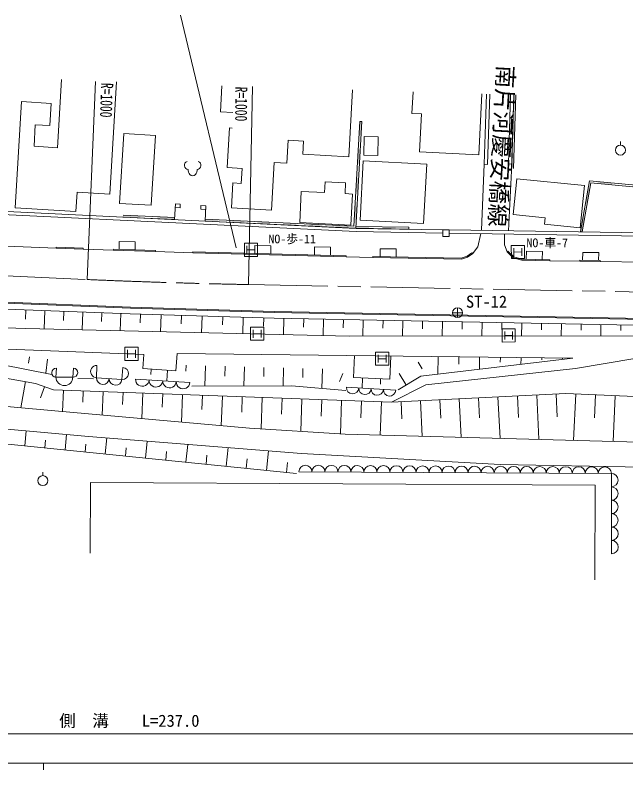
# Model space of a CAD drawing. Units: millimetres, scale not verified. Extents: x 40000 to 680000, y 20000 to 380000.
# Drawn here: x 163719 to 256184, y 204000 to 318230 of the extents above; entities that cross this region are included whole.
import ezdxf
from ezdxf.enums import TextEntityAlignment as Align

# ---------------------------------------------------------------- set-up
doc = ezdxf.new("R2010")
doc.units = ezdxf.units.MM
doc.header["$LTSCALE"] = 1000
doc.linetypes.add('CHAIN', pattern=[18.5, 12, -1.5, 3.5, -1.5])
for name, color, linetype, lineweight in [('M-BGD', 7, 'Continuous', 13), ('M-BMK', 2, 'CHAIN', 13), ('M-BMK-SRVR', 3, 'Continuous', 13), ('M-STR-HTXT', 7, 'Continuous', 13), ('M-STR-STRC', 7, 'Continuous', 13), ('M-TTL-BAND', 7, 'Continuous', 13)]:
    doc.layers.add(name, color=color, linetype=linetype, lineweight=lineweight)
doc.layers.add('M-BGD-HTXT', color=7, linetype='Continuous')
doc.styles.add('ＭＳ ゴシック', font='')
doc.styles.get('ＭＳ ゴシック').set_extended_font_data('MS Gothic')

msp = doc.modelspace()

# ---------------------------------------------------------------- hatches: boundary and pattern name
at = {"layer": 'M-BGD'}
for points in [[(239236, 306153), (239162, 303926), (239462, 303916), (239536, 306143)], [(216105, 300007), (216228, 302136), (215928, 302153), (215806, 300025)], [(239088, 301699), (239014, 299473), (239314, 299463), (239388, 301689)], [(215860, 295751), (215982, 297879), (215683, 297897), (215560, 295768)], [(238940, 297246), (238866, 295019), (239166, 295009), (239240, 297236)], [(215615, 291495), (215737, 293623), (215438, 293640), (215315, 291512)], [(254141, 292840), (251904, 293047), (251877, 292748), (254113, 292541)], [(250421, 291881), (250043, 289750), (250338, 289698), (250717, 291828)], [(215369, 287238), (215492, 289367), (215192, 289384), (215070, 287256)], [(180043, 287661), (182650, 287535), (182665, 287835), (180057, 287961)], [(185257, 287410), (187865, 287284), (187879, 287584), (185272, 287709)], [(192486, 287061), (194458, 286966), (194472, 287265), (192500, 287361)], [(196429, 286871), (198401, 286775), (198415, 287075), (196444, 287170)], [(200373, 286680), (202344, 286585), (202359, 286885), (200387, 286980)], [(204316, 286490), (206288, 286395), (206302, 286694), (204330, 286790)], [(249665, 287619), (249286, 285489), (249582, 285436), (249960, 287567)], [(208259, 286300), (210231, 286205), (210246, 286504), (208274, 286599)], [(212203, 286109), (214174, 286014), (214189, 286314), (212217, 286409)], [(215296, 285960), (217299, 285928), (217304, 286228), (215300, 286260)], [(219302, 285896), (221305, 285864), (221310, 286164), (219307, 286196)]]:
    msp.add_hatch(color=256, dxfattribs=at).paths.add_polyline_path(points)

# ---------------------------------------------------------------- linework, layer by layer
for p, q in [((170132, 298154), (170762, 308480)), ((178038, 291153), (179074, 308121)), ((195031, 307518), (194814, 303595)), ((214239, 296779), (214797, 306907)), ((223799, 303355), (223965, 306624)), ((234726, 295651), (235076, 306281)), ((235225, 295634), (235576, 306266)), ((238397, 295696), (238737, 306168)), ((239236, 306152), (238867, 295019)), ((238897, 295680), (239236, 306152)), ((239536, 306143), (239167, 295009)), ((169203, 304861), (164711, 305135)), ((168999, 301509), (169203, 304861)), ((196670, 303493), (194814, 303595)), ((225237, 303282), (223799, 303355)), ((224946, 297559), (225237, 303282)), ((166583, 298371), (166783, 301645)), ((168999, 301509), (166783, 301645)), ((215014, 286274), (215928, 302152)), ((215296, 285960), (216228, 302135)), ((216228, 302135), (215928, 302152)), ((196158, 301163), (195827, 295153)), ((196579, 301140), (196158, 301163)), ((205054, 299297), (204863, 295840)), ((207379, 299169), (205054, 299297)), ((170132, 298154), (166583, 298371)), ((207268, 297164), (207379, 299169)), ((255354, 298563), (255354, 299083)), ((214239, 296779), (207268, 297164)), ((204863, 295840), (202948, 295945)), ((198074, 295029), (195827, 295153)), ((198074, 295029), (197949, 292767)), ((197949, 292767), (196692, 292836)), ((210558, 291365), (210639, 292991)), ((210639, 292991), (213761, 292836)), ((213761, 292836), (213680, 291211)), ((250649, 293162), (249287, 285488)), ((250896, 292838), (249582, 285436)), ((268843, 291480), (250649, 293162)), ((268487, 291212), (250896, 292838)), ((172927, 288497), (173107, 291454)), ((173107, 291454), (178038, 291153)), ((207037, 291539), (210558, 291365)), ((213680, 291211), (214798, 291155)), ((214798, 291155), (214565, 286441)), ((188689, 289071), (187951, 289106)), ((180057, 287961), (187880, 287583)), ((180043, 287661), (187865, 287283)), ((192486, 287060), (215296, 285960)), ((192501, 287360), (215014, 286274)), ((215296, 285960), (223308, 285832)), ((215301, 286260), (223313, 286132)), ((223308, 285832), (223313, 286132)), ((263746, 285196), (229428, 285735)), ((263748, 284696), (229430, 285235)), ((249287, 285488), (249582, 285436)), ((169927, 282969), (159907, 283355)), ((169927, 282969), (169932, 283119)), ((169927, 282969), (174037, 282810)), ((169932, 283119), (174043, 282959)), ((174043, 282959), (174037, 282810)), ((178586, 282640), (174037, 282810)), ((178586, 282640), (178591, 282790)), ((178586, 282640), (184966, 282430)), ((178591, 282790), (184971, 282580)), ((184971, 282580), (184966, 282430)), ((190619, 282256), (184966, 282430)), ((190619, 282256), (190623, 282406)), ((190619, 282256), (213826, 281668)), ((190623, 282406), (213830, 281818)), ((232968, 282109), (232885, 282233)), ((238301, 282507), (238198, 282398)), ((213830, 281818), (213826, 281668)), ((217860, 281542), (213826, 281668)), ((217863, 281692), (217860, 281542)), ((244648, 281057), (244652, 281207)), ((244648, 281057), (249196, 280975)), ((249198, 281125), (249196, 280975)), ((249198, 281125), (252277, 281072)), ((252274, 280923), (252277, 281072)), ((249196, 280975), (252274, 280923)), ((252274, 280923), (262271, 280758)), ((165367, 273601), (165314, 272203)), ((168236, 273493), (168131, 270734)), ((171104, 273384), (171053, 272024)), ((173973, 273275), (173871, 270596)), ((176842, 273166), (176791, 271846)), ((179710, 273057), (179611, 270457)), ((288542, 271752), (202947, 273394)), ((182700, 272956), (182661, 271670)), ((185811, 272862), (185734, 270309)), ((188922, 272768), (188883, 271501)), ((192032, 272673), (191956, 270159)), ((195143, 272579), (195106, 271332)), ((198254, 272485), (198179, 270009)), ((201365, 272391), (201328, 271162)), ((204420, 272315), (204373, 269859)), ((207420, 272258), (207396, 271022)), ((210419, 272200), (210371, 269714)), ((213418, 272143), (213394, 270892)), ((216417, 272085), (216370, 269622)), ((219417, 272028), (219394, 270827)), ((222416, 271970), (222371, 269631)), ((225415, 271913), (225393, 270774)), ((228414, 271855), (228372, 269640)), ((231414, 271798), (231393, 270721)), ((234413, 271740), (234373, 269649)), ((237412, 271683), (237393, 270668)), ((240412, 271625), (240374, 269658)), ((243411, 271568), (243393, 270615)), ((246410, 271510), (246375, 269667)), ((249409, 271453), (249392, 270562)), ((252409, 271395), (252376, 269676)), ((255408, 271338), (255392, 270509)), ((165881, 266496), (165762, 265535)), ((183054, 264750), (183196, 266851)), ((188059, 264411), (188235, 267016)), ((248146, 266290), (188235, 267016)), ((215074, 266691), (214929, 263367)), ((220580, 266624), (220428, 263127)), ((227770, 266537), (227738, 263896)), ((230905, 266499), (230891, 265382)), ((234040, 266461), (234018, 264633)), ((237175, 266423), (237166, 265712)), ((240309, 266385), (240297, 265369)), ((243444, 266347), (243441, 266042)), ((246579, 266309), (246577, 266106)), ((168640, 266153), (168377, 264036)), ((176067, 263359), (176105, 265213)), ((189593, 265234), (189569, 264343)), ((192544, 265157), (192463, 262097)), ((195495, 265079), (195456, 263591)), ((224759, 265699), (225356, 264693)), ((172564, 264813), (172456, 263449)), ((180043, 264920), (179900, 263101)), ((183054, 264750), (188059, 264411)), ((184305, 264665), (184249, 263837)), ((186808, 264496), (186697, 262859)), ((198446, 265001), (198369, 262110)), ((201397, 264923), (201360, 263520)), ((204348, 264845), (204276, 262123)), ((207298, 264767), (207262, 263377)), ((210249, 264689), (210172, 261742)), ((213327, 264008), (212837, 262785)), ((221872, 263985), (222864, 262313)), ((248551, 264748), (225881, 262297)), ((165299, 262764), (164596, 258812)), ((173201, 263254), (175608, 263194)), ((179900, 263101), (176067, 263359)), ((190172, 262652), (181958, 263142)), ((214929, 263367), (220428, 263127)), ((216304, 263307), (216237, 261760)), ((219053, 263187), (219019, 262392)), ((168175, 261996), (167552, 260300)), ((221335, 261455), (213877, 261902)), ((220678, 259633), (225881, 262297)), ((171029, 261446), (170912, 258247)), ((174038, 261336), (173976, 259657)), ((177047, 261226), (176918, 257709)), ((180056, 261116), (179989, 259278)), ((183065, 261006), (182925, 257170)), ((186074, 260896), (186001, 258898)), ((189083, 260786), (188931, 256631)), ((192092, 260677), (192013, 258519)), ((195101, 260567), (194938, 256092)), ((198110, 260457), (198025, 258140)), ((239751, 260577), (239912, 257342)), ((242686, 260722), (243017, 254028)), ((245620, 260867), (245791, 257408)), ((248579, 260875), (248276, 253886)), ((251561, 260746), (251411, 257275)), ((254544, 260617), (254245, 253724)), ((201119, 260347), (200946, 255603)), ((204128, 260237), (204040, 257828)), ((207137, 260127), (206959, 255235)), ((210146, 260017), (210056, 257534)), ((213155, 259907), (212971, 254866)), ((216164, 259798), (216072, 257279)), ((219173, 259688), (218991, 254679)), ((222145, 259705), (222272, 257146)), ((225080, 259851), (225344, 254507)), ((228014, 259996), (228152, 257211)), ((230948, 260141), (231235, 254347)), ((233883, 260286), (234032, 257277)), ((236817, 260432), (237126, 254188)), ((165181, 253048), (165411, 255313)), ((171279, 252429), (171516, 254760)), ((168230, 252739), (168347, 253888)), ((177377, 251810), (177624, 254238)), ((183475, 251191), (183735, 253753)), ((174328, 252120), (174448, 253301)), ((180426, 251501), (180553, 252748)), ((189573, 250573), (189847, 253268)), ((195671, 249954), (195958, 252784)), ((186524, 250882), (186658, 252196)), ((192622, 250263), (192762, 251645)), ((201769, 249335), (202070, 252299)), ((198720, 249644), (198867, 251093)), ((204818, 249025), (204972, 250541)), ((237134, 250230), (270115, 249631)), ((167917, 248538), (167917, 249058)), ((175119, 247506), (175059, 236825))]:
    msp.add_line(p, q, dxfattribs=at)
for points in [[(234391, 306302), (233924, 297103), (224946, 297559)], [(164711, 305135), (163729, 289058), (172927, 288497)], [(189749, 296075), (189549, 295975), (189399, 295825), (189349, 295625), (189349, 295425), (189399, 295225), (189550, 295025), (189700, 294925), (189900, 294875), (189900, 294725), (189950, 294475), (190050, 294275), (190150, 294125), (190350, 293975), (190600, 293925), (190850, 293975), (191050, 294126), (191150, 294276), (191250, 294476), (191300, 294726), (191300, 294876), (191500, 294926), (191650, 295026), (191799, 295226), (191849, 295426), (191849, 295626), (191799, 295826), (191649, 295976), (191449, 296076)], [(196692, 292836), (196483, 289052), (202550, 288718), (202948, 295945)], [(234326, 285658), (234726, 295651), (235225, 295634)], [(238397, 295696), (238897, 295680), (238435, 285594)], [(228487, 285250), (215339, 285457), (137552, 289211), (62779, 291560)], [(228485, 285750), (215355, 285957), (137572, 289710), (62801, 292059)], [(214565, 286441), (206804, 286824), (207037, 291539)], [(187865, 287283), (187977, 289663), (188715, 289628), (188689, 289071)], [(192568, 288801), (191831, 288836), (191857, 289393), (192595, 289358), (192486, 287060)], [(234223, 285160), (233782, 283169), (232968, 282109)], [(238198, 282398), (237805, 283459), (237820, 285103)], [(179449, 282762), (179472, 283971), (181899, 283925), (181875, 282682)], [(199992, 282168), (200015, 283377), (202442, 283331), (202419, 282122)], [(209033, 281939), (209056, 283148), (211483, 283102), (211460, 281893)], [(217863, 281692), (231260, 281454), (232137, 281728), (232885, 282233)], [(218963, 281673), (218986, 282881), (221413, 282835), (221390, 281627)], [(238198, 282398), (239142, 281502), (240417, 281149), (244648, 281057)], [(238301, 282507), (239218, 281637), (240439, 281299), (244652, 281207)], [(241091, 281284), (241114, 282493), (243541, 282447), (243518, 281238)], [(249617, 281118), (249640, 282327), (252066, 282281), (252044, 281072)], [(217860, 281542), (231282, 281303), (232203, 281592), (232968, 282109)], [(305950, 269689), (305178, 270432), (304404, 270785), (288537, 271602), (202943, 273244), (181175, 273902), (161101, 274664), (96667, 277380), (62227, 278832)], [(202947, 273394), (181180, 274052), (161107, 274814), (96674, 277530), (62233, 278982)], [(304358, 269886), (288505, 270703), (202921, 272344), (181144, 273003), (161065, 273765), (96630, 276481), (62187, 277933)], [(294384, 269682), (258168, 269684), (214324, 269619), (165369, 270801), (140750, 271611), (90245, 275396), (62139, 276812)], [(183196, 266851), (142017, 268495), (153629, 266937), (169304, 263853)], [(61579, 263917), (70280, 264267), (93316, 264089), (106990, 266207), (125985, 267704), (142382, 266838), (166827, 262492), (169524, 261501), (220678, 259633), (247087, 260940), (288844, 259130), (300493, 256151), (302637, 252900)], [(221696, 261506), (225148, 263593), (248146, 266290)], [(248551, 264748), (257514, 266263), (294451, 266582)], [(172456, 263449), (169909, 263439), (169968, 264796)], [(260012, 253568), (213676, 254823), (199198, 255710), (169751, 258351), (139990, 261011), (125492, 261646), (115169, 261373), (107727, 261071), (91698, 261054), (75246, 261787)], [(190454, 262092), (205554, 262126), (213795, 261440)], [(77421, 258487), (91315, 257437), (102201, 257302), (130705, 257913), (141775, 257455), (174829, 254460), (207054, 251904), (237134, 250230)], [(206343, 248871), (139265, 255678), (119137, 255978), (92924, 255799), (76677, 256932), (61251, 256377)], [(254016, 236707), (253980, 248864), (206669, 249132)], [(175119, 247506), (251546, 247073), (251465, 232781)]]:
    msp.add_lwpolyline(points, dxfattribs=at)
for points in [[(184988, 300014), (184332, 289441), (179528, 289739), (180183, 300312)], [(216544, 299832), (216492, 297028), (218638, 296989), (218690, 299792)], [(216423, 296198), (215938, 287219), (225554, 286700), (226039, 295679)], [(249908, 292438), (249265, 286044), (243871, 286572), (243970, 287556), (239118, 288032), (239660, 293442)], [(229428, 285753), (229432, 284709), (228488, 284706), (228485, 285750)]]:
    msp.add_lwpolyline(points, close=True, dxfattribs=at)
for centre in [(255355, 297803), (167917, 247778)]:
    msp.add_circle(centre, 760, dxfattribs=at)
for centre, radius, start, end in [((176086, 264286), 927, 88.82465, 268.82465), ((169939, 264118), 679, 87.5442, 267.5442), ((172510, 264131), 684, 265.50687, 85.50687), ((179972, 264010), 912, 265.50687, 85.50687), ((171183, 263444), 1274, 180.22038, 0.22038), ((177025, 263294), 961, 176.14702, 356.14702), ((178942, 263165), 961, 176.14702, 356.14702), ((182985, 263080), 1028, 176.59061, 356.59061), ((185038, 262958), 1028, 176.59061, 356.59061), ((187092, 262836), 1028, 176.59061, 356.59061), ((189145, 262713), 1028, 176.59061, 356.59061), ((214809, 261846), 934, 176.57692, 356.57692), ((216674, 261734), 934, 176.57692, 356.57692), ((218538, 261623), 934, 176.57692, 356.57692), ((220403, 261511), 934, 176.57692, 356.57692), ((207655, 249127), 986, 359.67531, 179.67531), ((209626, 249116), 986, 359.67531, 179.67531), ((211598, 249104), 986, 359.67531, 179.67531), ((213569, 249093), 986, 359.67531, 179.67531), ((215540, 249082), 986, 359.67531, 179.67531), ((217511, 249071), 986, 359.67531, 179.67531), ((219483, 249060), 986, 359.67531, 179.67531), ((221454, 249049), 986, 359.67531, 179.67531), ((223425, 249037), 986, 359.67531, 179.67531), ((225396, 249026), 986, 359.67531, 179.67531), ((227368, 249015), 986, 359.67531, 179.67531), ((229339, 249004), 986, 359.67531, 179.67531), ((231310, 248993), 986, 359.67531, 179.67531), ((233282, 248981), 986, 359.67531, 179.67531), ((235253, 248970), 986, 359.67531, 179.67531), ((237224, 248959), 986, 359.67531, 179.67531), ((239195, 248948), 986, 359.67531, 179.67531), ((241167, 248937), 986, 359.67531, 179.67531), ((243138, 248926), 986, 359.67531, 179.67531), ((245109, 248914), 986, 359.67531, 179.67531), ((247081, 248903), 986, 359.67531, 179.67531), ((249052, 248892), 986, 359.67531, 179.67531), ((251023, 248881), 986, 359.67531, 179.67531), ((252994, 248870), 986, 359.67531, 179.67531), ((253983, 247851), 1013, 270.17065, 90.17065), ((253989, 245825), 1013, 270.17065, 90.17065), ((253995, 243799), 1013, 270.17065, 90.17065), ((254001, 241773), 1013, 270.17065, 90.17065), ((254007, 239746), 1013, 270.17065, 90.17065), ((254013, 237720), 1013, 270.17065, 90.17065)]:
    msp.add_arc(centre, radius, start, end, dxfattribs=at)
at = {"layer": 'M-BMK'}
for p, q in [((162317, 278746), (174612, 278212)), ((199077, 277449), (271318, 276081))]:
    msp.add_line(p, q, dxfattribs=at)
msp.add_arc((218009, 1277270), 1000000, 267.51276, 268.91522, dxfattribs=at)
at = {"layer": 'M-BMK-SRVR'}
for p, q in [((229948, 273190), (231448, 273193)), ((230696, 273942), (230700, 272442))]:
    msp.add_line(p, q, dxfattribs=at)
msp.add_circle((230698, 273192), 750, dxfattribs=at)
at = {"layer": 'M-STR-HTXT'}
for p, q in [((174611, 278212), (175913, 308184)), ((199644, 307444), (199076, 277450)), ((60241, 209476), (305099, 209476))]:
    msp.add_line(p, q, dxfattribs=at)
at = {"layer": 'M-STR-STRC'}
for p, q in [((188736, 318230), (197195, 283013)), ((198824, 283317), (198825, 282117)), ((200024, 283318), (200025, 282118)), ((198824, 282717), (200024, 282718)), ((239239, 282975), (239242, 281775)), ((239241, 282375), (240441, 282378)), ((240439, 282978), (240442, 281778)), ((199776, 270611), (199779, 269411)), ((199777, 270011), (200977, 270014)), ((200976, 270614), (200979, 269414)), ((237832, 270356), (237834, 269156)), ((237833, 269756), (239033, 269758)), ((239032, 270358), (239034, 269158)), ((180742, 267557), (180745, 266357)), ((181942, 267560), (181945, 266360)), ((180743, 266957), (181943, 266960)), ((218674, 266830), (218676, 265630)), ((218675, 266230), (219875, 266232)), ((219874, 266832), (219876, 265632))]:
    msp.add_line(p, q, dxfattribs=at)
for points in [[(198425, 281717), (198424, 283717), (200424, 283718), (200425, 281718)], [(238843, 281374), (238838, 283374), (240838, 283379), (240843, 281379)], [(199380, 269010), (199374, 271010), (201374, 271015), (201380, 269015)], [(237435, 268755), (237432, 270755), (239432, 270759), (239435, 268759)], [(180346, 265956), (180341, 267956), (182341, 267961), (182346, 265961)], [(218277, 265229), (218273, 267229), (220273, 267233), (220277, 265233)]]:
    msp.add_lwpolyline(points, close=True, dxfattribs=at)
at = {"layer": 'M-TTL-BAND'}
for p, q in [((40000, 205000), (579000, 205000)), ((168000, 205000), (168000, 204000))]:
    msp.add_line(p, q, dxfattribs=at)

# ---------------------------------------------------------------- texts
at = {"layer": 'M-BGD-HTXT', "style": 'ＭＳ ゴシック'}
msp.add_text('南片河慶安橋線', height=2566, rotation=266.91, dxfattribs=at).set_placement((236000, 310745), align=Align.BOTTOM_LEFT)
at = {"layer": 'M-BMK-SRVR', "style": 'ＭＳ ゴシック'}
msp.add_text('ST-12', height=1833, dxfattribs=at).set_placement((231970, 273395), align=Align.BOTTOM_LEFT)
at = {"layer": 'M-STR-HTXT', "style": 'ＭＳ ゴシック', "width": 0.7}
for rotation, p in [(267.9, (176213, 308022)), (269.7, (196514, 307402))]:
    msp.add_text('R=1000', height=1833, rotation=rotation, dxfattribs=at).set_placement(p, align=Align.BOTTOM_LEFT)
at = {"layer": 'M-STR-HTXT', "style": 'ＭＳ ゴシック'}
msp.add_text('側\u3000溝\u3000\u3000L=237.0', height=1833, dxfattribs=at).set_placement((170403, 209976), align=Align.BOTTOM_LEFT)
at = {"layer": 'M-STR-STRC', "style": 'ＭＳ ゴシック'}
for s, p in [('NO-歩-11', (202070, 283295)), ('NO-車-7', (241132, 282711))]:
    msp.add_text(s, height=1320, dxfattribs=at).set_placement(p, align=Align.BOTTOM_LEFT)

doc.saveas('drawing.dxf')
